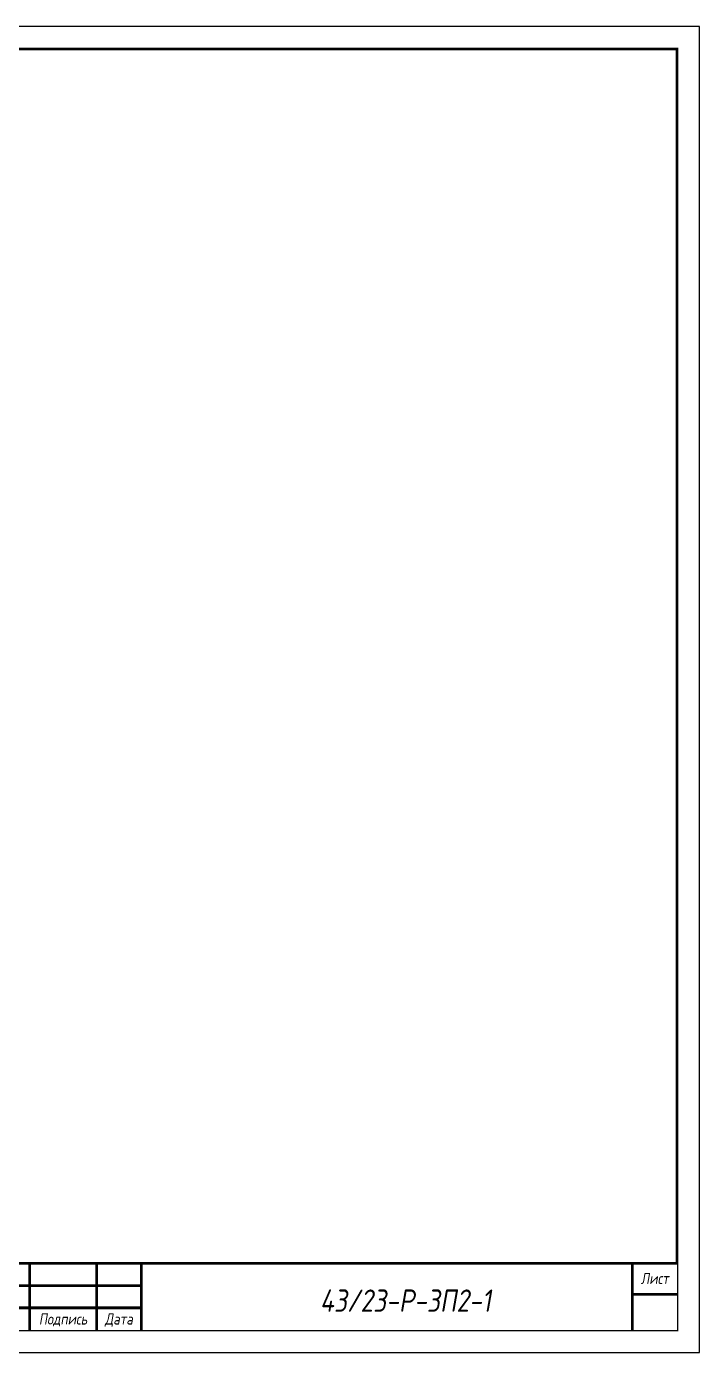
# Model space of a CAD drawing. Extents: x -717 to 1451, y -133302 to 233.
# Drawn here: x 239.3 to 389.9, y -128697.4 to -128400.4 of the extents above; entities that cross this region are included whole.
import ezdxf
from ezdxf.enums import TextEntityAlignment as Align

# ---------------------------------------------------------------- set-up
doc = ezdxf.new("R2010")
doc.units = 0
doc.layers.add('Зарамочное оформление', color=7, linetype='Continuous')
doc.styles.add('М', font='romand.shx', dxfattribs={"width": 0.8, "oblique": 10, "height": 2.5})

msp = doc.modelspace()

# ---------------------------------------------------------------- linework, layer by layer
at = {"flags": 128}
msp.add_lwpolyline([(-30.054, -128697.421), (389.946, -128697.421), (389.946, -128400.421), (-30.054, -128400.421)], close=True, dxfattribs=at)
at = {"const_width": 0.6, "flags": 128}
msp.add_lwpolyline([(-10.054, -128692.421), (384.946, -128692.421), (384.946, -128405.421), (-10.054, -128405.421)], close=True, dxfattribs=at)

# ---------------------------------------------------------------- texts
at = {"linetype": 'Continuous', "style": 'М', "oblique": 10, "width": 0.8}
msp.add_text('420', height=2.5, dxfattribs=at).set_placement((380.312, -128688.509), align=Align.MIDDLE)

# ---------------------------------------------------------------- next in the draw order: wipeouts: each hides what was drawn before it
at = {"linetype": 'Continuous'}
msp.add_wipeout([(199.946, -128677.421), (384.946, -128677.421), (384.946, -128692.421), (199.946, -128692.421)], dxfattribs=at).dxf.layer = 'Зарамочное оформление'

# ---------------------------------------------------------------- next in the draw order: linework, layer by layer
at = {"layer": 'Зарамочное оформление', "linetype": 'Continuous', "lineweight": -3, "const_width": 0.6, "flags": 128}
for points in [[(199.946, -128692.421), (199.946, -128677.421), (384.946, -128677.421)], [(239.946, -128677.421), (239.946, -128692.421)], [(254.946, -128677.421), (254.946, -128692.421)], [(264.946, -128677.421), (264.946, -128692.421)], [(374.946, -128677.421), (374.946, -128692.421)], [(199.946, -128682.421), (264.946, -128682.421)], [(374.946, -128684.421), (384.946, -128684.421)], [(199.946, -128687.421), (264.946, -128687.421)]]:
    msp.add_lwpolyline(points, dxfattribs=at)

# ---------------------------------------------------------------- next in the draw order: texts
at = {"linetype": 'Continuous', "insert": (324.131, -128685.803), "char_height": 5, "width": 110, "attachment_point": 5, "style": 'М'}
msp.add_mtext('43/23-Р-ЗП2-1', dxfattribs=at)
at = {"layer": 'Зарамочное оформление', "linetype": 'Continuous', "style": 'М', "oblique": 10, "width": 0.8}
for s, p in [('Лист', (379.946, -128680.828)), ('Подпись', (247.446, -128689.921)), ('Дата', (259.946, -128689.921))]:
    msp.add_text(s, height=2.5, dxfattribs=at).set_placement(p, align=Align.MIDDLE_CENTER)

doc.saveas('drawing.dxf')
